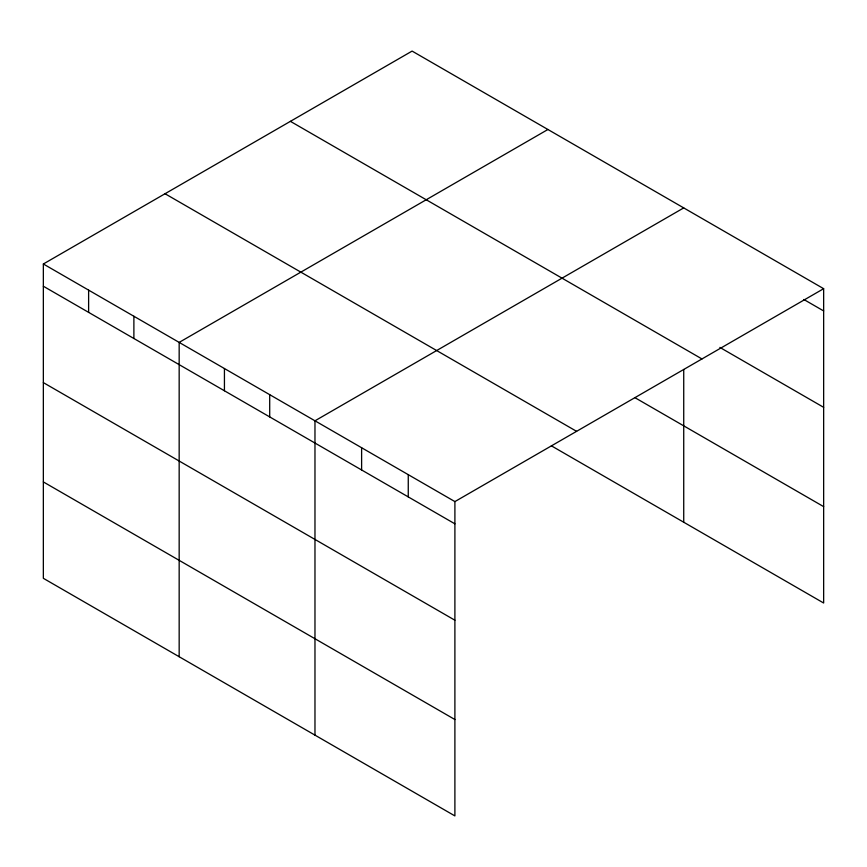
<?xml version="1.0" encoding="UTF-8"?>
<svg xmlns="http://www.w3.org/2000/svg" width="867" height="867" viewBox="0 0 867 867"><rect width="100%" height="100%" fill="white"/><g stroke="black" fill="none" stroke-linecap="round" stroke-linejoin="round"><path stroke-width="1.3" d="M454.893 620.219L454.904 501.592L43.35 263.991L43.35 578.311L454.893 815.912L454.893 620.219L43.35 382.618M551.39 445.833L823.65 603.009L823.65 288.689L412.096 51.088L43.35 263.991M547.911 129.497L179.166 342.4L179.166 656.72M683.727 207.907L314.97 420.809L314.97 735.129M454.904 501.592L823.65 288.689M803.828 299.494L823.65 310.939M719.87 347.407L823.65 407.327M290.412 121.347L701.967 358.949M634.969 397.693L823.65 506.631M165.033 193.731L576.588 431.332M43.35 286.229L454.904 523.831M43.35 481.922L454.893 719.523M683.727 369.483L683.727 522.227M408.259 474.661L408.259 496.899M361.615 447.73L361.615 469.979M269.702 394.669L269.702 416.908M224.434 368.529L224.434 390.779M133.886 316.26L133.886 338.498M88.618 290.12L88.618 312.369"/></g></svg>
